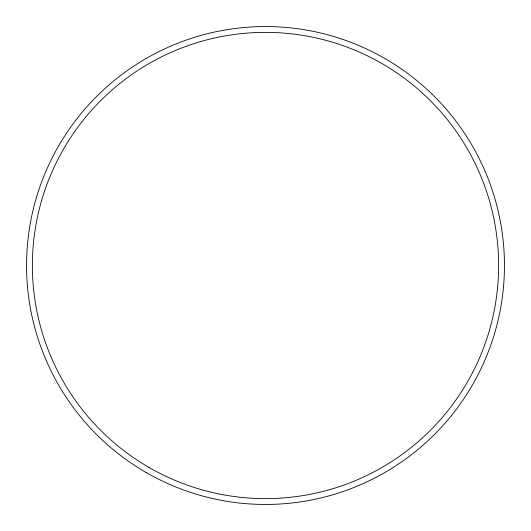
<?xml version="1.0" encoding="UTF-8"?>
<svg xmlns="http://www.w3.org/2000/svg" width="531" height="531" viewBox="0 0 531 531"><rect width="100%" height="100%" fill="white"/><g stroke="black" fill="none" stroke-linecap="round" stroke-linejoin="round"><path stroke-width="0.8" d="M146.025 472.437A238.95 238.95 0 0 0 504.45 265.5A238.95 238.95 0 0 0 146.025 58.563A238.95 238.95 0 0 0 146.025 472.437M148.939 467.393A233.122 233.122 0 0 0 498.622 265.5A233.122 233.122 0 0 0 148.939 63.607A233.122 233.122 0 0 0 148.939 467.393"/></g></svg>
